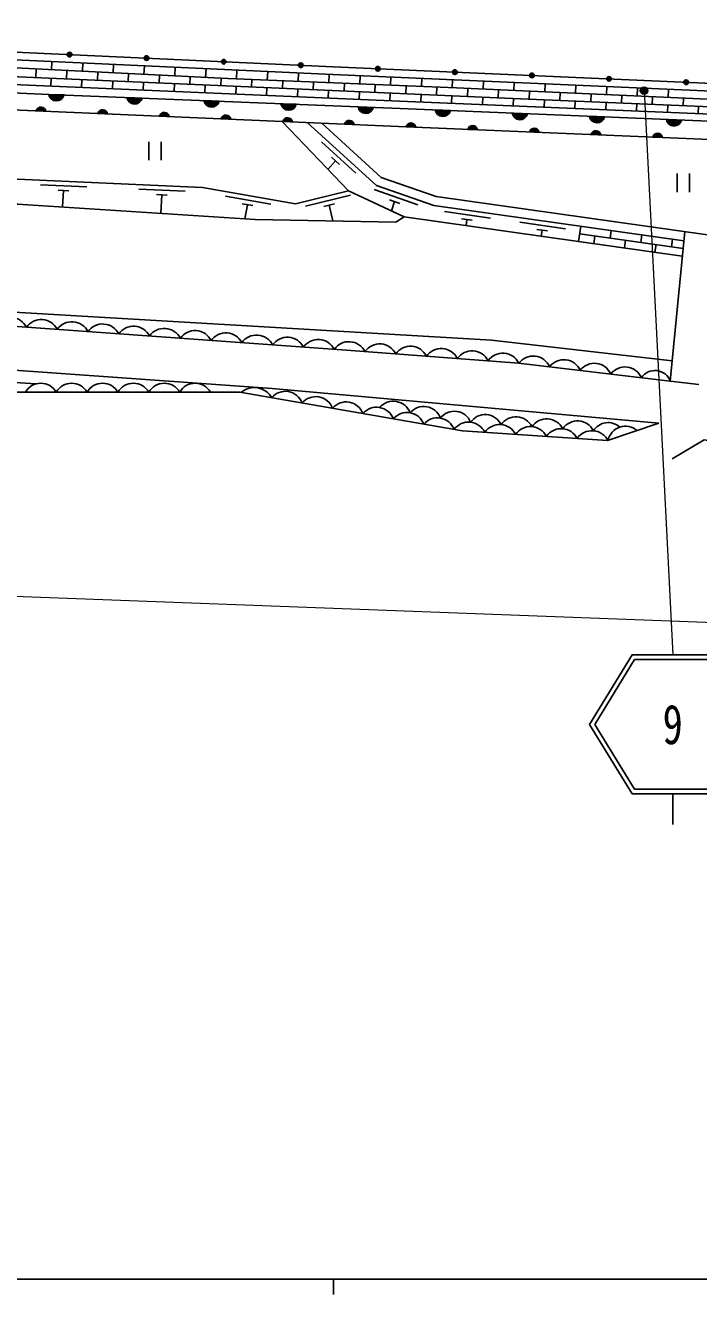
# Model space of a CAD drawing. Units: millimetres at full size, sheet at 1:1000; details may follow other scales. Extents: x 40000 to 680000, y 20000 to 380000.
# Drawn here: x 248040 to 291675, y 204000 to 286250 of the extents above; entities that cross this region are included whole.
import ezdxf
from ezdxf.enums import TextEntityAlignment as Align

# ---------------------------------------------------------------- set-up
doc = ezdxf.new("R2010")
doc.units = ezdxf.units.MM
doc.header["$LTSCALE"] = 1000
for name, color, linetype, lineweight in [('M-BGD', 7, 'Continuous', 25), ('M-STR-HTXT', 7, 'Continuous', 13), ('M-STR-STRC', 7, 'Continuous', 25), ('M-TTL-BAND', 7, 'Continuous', 25)]:
    doc.layers.add(name, color=color, linetype=linetype, lineweight=lineweight)
doc.styles.add('ＭＳ ゴシック', font='')
doc.styles.get('ＭＳ ゴシック').set_extended_font_data('MS Gothic')

msp = doc.modelspace()

# ---------------------------------------------------------------- hatches: boundary and pattern name
at = {"layer": 'M-BGD'}
for points in [[(250754, 284367, -0.41421), (250911, 284510, -0.41421), (251053, 284354, -1)], [(255748, 284136, -0.41421), (255905, 284279, -0.41421), (256048, 284122, -1)], [(260743, 283904, -0.41421), (260900, 284047, -0.41421), (261043, 283891, -1)], [(265738, 283673, -0.41421), (265894, 283816, -0.41421), (266037, 283659, -1)], [(270733, 283449, -0.41421), (270889, 283592, -0.41421), (271032, 283435, -1)], [(275728, 283230, -0.41421), (275884, 283373, -0.41421), (276028, 283217, -1)], [(280723, 283011, -0.41421), (280879, 283155, -0.41421), (281023, 282998, -1)], [(285718, 282793, -0.41421), (285875, 282936, -0.41421), (286018, 282779, -1)], [(290713, 282574, -0.41421), (290870, 282717, -0.41421), (291013, 282561, -1)], [(249557, 281779, 0.82183), (250547, 281739)], [(254615, 281576, 0.82183), (255605, 281536)], [(259611, 281375, 0.82183), (260601, 281336)], [(249369, 280681), (248744, 280708, -0.84072)], [(253365, 280509), (252740, 280536, -0.84072)], [(257362, 280337), (256736, 280364, -0.84072)], [(265597, 281135, -0.82183), (264607, 281175)], [(270593, 280934, -0.82183), (269603, 280974)], [(275589, 280730, -0.82183), (274599, 280771)], [(280584, 280525, -0.82183), (279595, 280566)], [(261358, 280164), (260733, 280191, -0.84072)], [(265354, 279992), (264729, 280019, -0.84072)], [(269350, 279819), (268725, 279846, -0.84072)], [(273347, 279649), (272721, 279675, -0.84072)], [(277343, 279483), (276718, 279509, -0.84072)], [(285580, 280320, -0.82183), (284590, 280361)], [(290576, 280115, -0.82183), (289586, 280155)], [(281340, 279317), (280715, 279343, -0.84072)], [(285336, 279151), (284711, 279177, -0.84072)], [(289333, 278985), (288708, 279011, -0.84072)]]:
    msp.add_hatch(color=256, dxfattribs=at).paths.add_polyline_path(points)
at = {"layer": 'M-STR-HTXT'}
msp.add_hatch(color=256, dxfattribs=at).paths.add_polyline_path([(288362, 282145, -1), (287923, 281906, -0.41421), (288023, 282245, -0.41421)])

# ---------------------------------------------------------------- linework, layer by layer
at = {"layer": 'M-BGD'}
for p, q in [((249759, 283913), (249734, 283380)), ((251757, 283820), (251732, 283278)), ((248736, 283430), (248709, 282859)), ((250733, 283329), (250707, 282775)), ((252731, 283228), (252706, 282690)), ((253755, 283728), (253729, 283177)), ((254728, 283127), (254704, 282606)), ((255753, 283635), (255727, 283076)), ((256726, 283026), (256702, 282521)), ((257751, 283543), (257724, 282975)), ((259748, 283450), (259722, 282874)), ((261746, 283357), (261719, 282779)), ((263744, 283265), (263718, 282698)), ((265742, 283172), (265716, 282617)), ((267740, 283080), (267715, 282536)), ((269738, 282992), (269714, 282454)), ((249708, 282817), (249685, 282319)), ((251707, 282732), (251683, 282233)), ((253705, 282648), (253682, 282147)), ((255703, 282563), (255680, 282061)), ((257701, 282479), (257678, 281974)), ((258723, 282925), (258700, 282436)), ((259699, 282394), (259676, 281888)), ((260720, 282824), (260699, 282352)), ((261698, 282309), (261674, 281802)), ((262719, 282738), (262697, 282267)), ((263696, 282225), (263672, 281716)), ((264717, 282657), (264695, 282182)), ((265694, 282140), (265671, 281630)), ((266715, 282576), (266693, 282095)), ((268715, 282495), (268694, 282006)), ((270714, 282414), (270692, 281918)), ((271736, 282904), (271713, 282373)), ((272712, 282333), (272690, 281829)), ((273734, 282817), (273711, 282292)), ((274710, 282252), (274688, 281741)), ((275732, 282729), (275710, 282211)), ((276709, 282167), (276686, 281652)), ((277730, 282642), (277708, 282122)), ((279728, 282554), (279705, 282032)), ((281726, 282467), (281703, 281942)), ((283725, 282379), (283701, 281851)), ((285723, 282292), (285699, 281761)), ((287721, 282204), (287697, 281671)), ((250547, 281739), (249557, 281779)), ((255605, 281536), (254615, 281576)), ((260601, 281336), (259611, 281375)), ((267692, 282051), (267669, 281544)), ((269693, 281962), (269671, 281457)), ((271691, 281874), (271669, 281371)), ((273689, 281785), (273667, 281287)), ((275687, 281696), (275665, 281204)), ((277685, 281608), (277664, 281121)), ((278707, 282077), (278684, 281563)), ((279683, 281520), (279662, 281038)), ((280704, 281987), (280682, 281477)), ((281681, 281434), (281660, 280955)), ((282702, 281897), (282680, 281391)), ((283679, 281349), (283659, 280872)), ((284700, 281806), (284679, 281306)), ((286698, 281716), (286677, 281220)), ((288696, 281626), (288675, 281135)), ((289719, 282117), (289695, 281581)), ((290694, 281536), (290673, 281049)), ((248744, 280708), (249369, 280681)), ((252740, 280536), (253365, 280509)), ((265597, 281135), (264607, 281175)), ((270593, 280934), (269603, 280974)), ((275589, 280730), (274599, 280771)), ((280584, 280525), (279595, 280566)), ((285678, 281263), (285657, 280789)), ((287676, 281178), (287655, 280706)), ((289674, 281092), (289653, 280623)), ((291672, 281006), (291652, 280540)), ((256736, 280364), (257362, 280337)), ((260733, 280191), (261358, 280164)), ((264729, 280019), (265354, 279992)), ((268725, 279846), (269350, 279819)), ((272721, 279675), (273347, 279649)), ((285580, 280320), (284590, 280361)), ((290576, 280115), (289586, 280155)), ((276718, 279509), (277343, 279483)), ((280715, 279343), (281340, 279317)), ((284711, 279177), (285336, 279151)), ((288708, 279011), (289333, 278985)), ((256045, 278706), (256045, 277506)), ((256845, 278706), (256845, 277506)), ((269462, 276682), (267242, 278700)), ((268150, 277469), (267646, 276914)), ((268409, 277234), (267891, 277705)), ((290276, 276650), (290276, 275450)), ((291076, 276650), (291076, 275450)), ((252026, 275783), (249029, 275916)), ((250864, 275534), (250164, 275565)), ((250514, 275550), (250448, 274482)), ((258392, 275502), (255395, 275634)), ((273486, 274622), (270653, 275608)), ((257229, 275253), (256530, 275284)), ((256880, 275269), (256827, 274064)), ((263959, 274664), (261005, 275185)), ((269111, 275247), (266197, 274535)), ((272301, 274716), (271640, 274947)), ((271971, 274831), (271761, 274229)), ((262775, 274569), (262085, 274690)), ((262430, 274629), (262267, 273707)), ((268065, 274683), (267385, 274517)), ((267725, 274600), (267975, 273575)), ((278182, 273760), (275212, 274180)), ((277001, 273624), (276308, 273722)), ((276655, 273673), (276599, 273277)), ((283057, 273072), (280086, 273491)), ((284036, 273236), (283896, 272246)), ((281876, 272935), (281183, 273033)), ((281530, 272984), (281474, 272588)), ((283966, 272741), (290667, 271794)), ((284956, 272601), (284887, 272106)), ((286017, 272956), (285947, 272461)), ((286937, 272321), (286867, 271826)), ((287997, 272677), (287927, 272182)), ((289841, 263200), (290772, 272890)), ((289977, 272397), (289907, 271902)), ((288917, 272042), (288847, 271547)), ((289841, 263200), (291679, 262982))]:
    msp.add_line(p, q, dxfattribs=at)
for points in [[(66912, 278644), (74455, 276997), (84517, 275445), (90726, 275070), (99133, 275130), (109296, 275791), (119216, 276887), (141134, 279960), (172373, 283858), (178765, 284729), (187189, 285574), (194606, 286081), (200988, 286228), (207007, 286250), (213547, 286010), (221468, 285588), (245491, 284611), (267984, 283569), (293065, 282471), (311835, 281666), (332908, 280708), (358320, 279658), (364355, 279460), (366375, 279360)], [(66768, 278163), (74364, 276505), (84464, 274947), (90713, 274570), (99151, 274630), (109340, 275293), (119278, 276391), (141200, 279465), (172438, 283363), (178824, 284232), (187231, 285076), (194628, 285581), (200995, 285728), (206999, 285750), (213525, 285510), (221444, 285089), (245469, 284112), (267961, 283069), (293043, 281972), (311813, 281166), (332887, 280209), (358301, 279158), (364335, 278960), (366315, 278863)], [(85858, 272259), (86945, 272146), (95719, 272146), (108202, 272634), (118714, 273759), (131790, 275473), (143497, 277201), (162904, 279875), (171151, 281075), (179121, 282099), (184130, 282647), (189659, 283033), (193619, 283282), (199703, 283476), (206550, 283576), (216488, 283280), (233943, 282493), (249557, 281779), (272332, 280864), (298156, 279803), (321142, 278809), (347413, 277818), (361877, 276866), (366018, 276400)], [(234109, 282989), (249753, 282316), (272296, 281344), (298176, 280269), (321063, 279272), (347394, 278234), (361924, 277288), (366065, 276789)], [(237318, 283377), (248575, 282865), (265493, 282148), (279118, 281544), (293996, 280907), (307149, 280367), (320370, 279792), (331834, 279285), (342852, 278841), (354524, 278337), (362139, 277913), (366161, 277584)], [(246087, 283564), (261155, 282802), (275987, 282200), (296570, 281270), (312263, 280603), (327878, 279956), (347688, 279079), (366244, 278267)], [(362552, 275709), (347308, 276586), (320994, 277623), (298106, 278620), (272227, 279695), (249682, 280668), (234038, 281341), (206756, 282516), (199717, 282526), (193664, 282333), (189722, 282085), (184215, 281701), (179233, 281156), (171280, 280134), (163038, 278934), (143920, 276545), (132125, 274940), (118908, 273106), (108290, 271885), (96401, 271222), (88498, 271636), (85858, 272259)], [(244376, 280896), (243568, 277646), (246554, 276325), (259513, 275753), (265555, 274688), (268991, 275526)], [(264688, 280021), (268991, 275526), (272580, 273845), (290619, 271296)], [(266312, 279951), (270796, 275876), (274512, 274582), (290715, 272293)], [(267248, 279910), (271109, 276402), (274654, 275168), (304028, 271018)], [(239554, 278209), (247522, 274674), (262934, 273663), (272043, 273504), (272580, 273845)], [(210178, 269002), (212766, 269875), (243223, 267898), (278260, 265854), (289968, 264515)], [(210178, 269002), (243905, 266989), (268850, 265196), (279995, 264367), (289841, 263200)], [(224468, 262524), (232403, 264961), (264029, 262728), (289095, 260467)], [(224468, 262524), (232650, 264098), (248697, 263011)], [(228061, 262291), (232231, 262695), (242518, 262491), (261933, 262491), (276365, 259971), (285779, 259348), (289095, 260467)], [(289957, 258167), (292026, 259387), (297375, 258509), (297566, 257540)]]:
    msp.add_lwpolyline(points, dxfattribs=at)
for centre in [(250904, 284360), (255898, 284129), (260893, 283897), (265887, 283666), (270882, 283442), (275878, 283223), (280873, 283005), (285868, 282786), (290863, 282567)]:
    msp.add_circle(centre, 150, dxfattribs=at)
for centre, radius, start, end in [((250056, 281857), 505, 188.87067, 346.52886), ((255114, 281654), 505, 188.87067, 346.52886), ((260110, 281453), 505, 188.87067, 346.52886), ((249054, 280640), 318, 7.42866, 167.64639), ((253050, 280468), 318, 7.42116, 167.6389), ((257047, 280296), 318, 7.42116, 167.6389), ((265106, 281252), 505, 188.87067, 346.52886), ((270102, 281052), 505, 188.87067, 346.52886), ((275098, 280849), 505, 188.81756, 346.47575), ((280094, 280643), 505, 188.81756, 346.47575), ((261043, 280123), 318, 7.42116, 167.6389), ((265039, 279951), 318, 7.42116, 167.6389), ((269035, 279778), 318, 7.42116, 167.6389), ((273032, 279607), 318, 7.51165, 167.72938), ((277028, 279441), 318, 7.51165, 167.72938), ((285089, 280438), 505, 188.81756, 346.47575), ((290085, 280233), 505, 188.81756, 346.47575), ((281025, 279275), 318, 7.51165, 167.72938), ((285022, 279109), 318, 7.51165, 167.72938), ((289018, 278943), 318, 7.51165, 167.72938), ((247067, 266172), 1160, 26.37344, 145.40306), ((249062, 266028), 1160, 26.37344, 145.40306), ((251057, 265885), 1160, 26.37344, 145.40306), ((253052, 265741), 1160, 26.37344, 145.40306), ((255047, 265598), 1160, 26.37344, 145.40306), ((257041, 265455), 1160, 26.37344, 145.40306), ((259036, 265311), 1160, 26.37344, 145.40306), ((261031, 265168), 1160, 26.37344, 145.40306), ((263026, 265024), 1160, 26.37344, 145.40306), ((265021, 264881), 1160, 26.37344, 145.40306), ((267016, 264738), 1160, 26.37344, 145.40306), ((269011, 264594), 1160, 26.37344, 145.40306), ((271004, 264446), 1160, 26.23291, 145.26253), ((272998, 264297), 1160, 26.23291, 145.26253), ((274993, 264149), 1160, 26.23291, 145.26253), ((276987, 264001), 1160, 26.23291, 145.26253), ((278982, 263852), 1160, 26.23291, 145.26253), ((280946, 263662), 1160, 23.72459, 142.75421), ((282932, 263426), 1160, 23.72459, 142.75421), ((284918, 263191), 1160, 23.72459, 142.75421), ((286904, 262955), 1160, 23.72459, 142.75421), ((288846, 262821), 1065, 20.83427, 145.64452), ((249040, 261902), 1160, 30.48519, 149.51481), ((251040, 261902), 1160, 30.48519, 149.51481), ((253040, 261902), 1160, 30.48519, 149.51481), ((255040, 261902), 1160, 30.48519, 149.51481), ((257040, 261902), 1160, 30.48519, 149.51481), ((259040, 261902), 1160, 30.48519, 149.51481), ((262879, 261476), 1304, 30.01346, 130.18122), ((264892, 261377), 1160, 20.58253, 139.61215), ((266862, 261033), 1160, 20.58253, 139.61215), ((268833, 260689), 1160, 20.58253, 139.61215), ((271886, 260736), 1160, 20.58253, 139.61215), ((270803, 260345), 1160, 20.58253, 139.61215), ((272773, 260001), 1160, 20.58253, 139.61215), ((273856, 260392), 1160, 20.58253, 139.61215), ((274743, 259657), 1160, 20.58253, 139.61215), ((275845, 260108), 1138, 22.16732, 142.51108), ((277841, 259885), 1146, 25.47008, 145.33337), ((279834, 259724), 1160, 26.69375, 145.72337), ((281830, 259592), 1160, 26.69375, 145.72337), ((276768, 259386), 1158, 24.97724, 144.11813), ((278777, 259222), 1160, 26.69375, 145.72337), ((280773, 259089), 1160, 26.69375, 145.72337), ((282768, 258957), 1160, 26.69375, 145.72337), ((283826, 259460), 1160, 26.69375, 145.72337), ((284764, 258825), 1160, 26.69375, 145.72337), ((285810, 259401), 1111, 47.21467, 148.49209), ((286935, 259116), 1160, 49.13402, 168.16364)]:
    msp.add_arc(centre, radius, start, end, dxfattribs=at)
at = {"layer": 'M-STR-HTXT'}
msp.add_line((288142, 282025), (289996, 245456), dxfattribs=at)
msp.add_lwpolyline([(59079, 252487), (64627, 250327), (72241, 248147), (77283, 247078), (84210, 246268), (100847, 246385), (145103, 246878), (180782, 248297), (202140, 249106), (215917, 249667), (226116, 249753), (241535, 249481), (299045, 247323), (362249, 245141)], dxfattribs=at)
msp.add_circle((288142, 282025), 250, dxfattribs=at)
at = {"layer": 'M-STR-STRC'}
msp.add_line((289996, 236456), (289996, 234456), dxfattribs=at)
for points in [[(292632, 236456), (287360, 236456), (284596, 240956), (287360, 245456), (292632, 245456), (295396, 240956)], [(284948, 240956), (287527, 236756), (292464, 236756), (295044, 240956), (292464, 245156), (287527, 245156)]]:
    msp.add_lwpolyline(points, close=True, dxfattribs=at)
at = {"layer": 'M-TTL-BAND'}
for p, q in [((40000, 205000), (579000, 205000)), ((268000, 205000), (268000, 204000))]:
    msp.add_line(p, q, dxfattribs=at)

# ---------------------------------------------------------------- texts
at = {"layer": 'M-STR-STRC', "style": 'ＭＳ ゴシック', "width": 0.75}
msp.add_text('9', height=2566, dxfattribs=at).set_placement((289996, 240956), align=Align.MIDDLE_CENTER)

doc.saveas('drawing.dxf')
